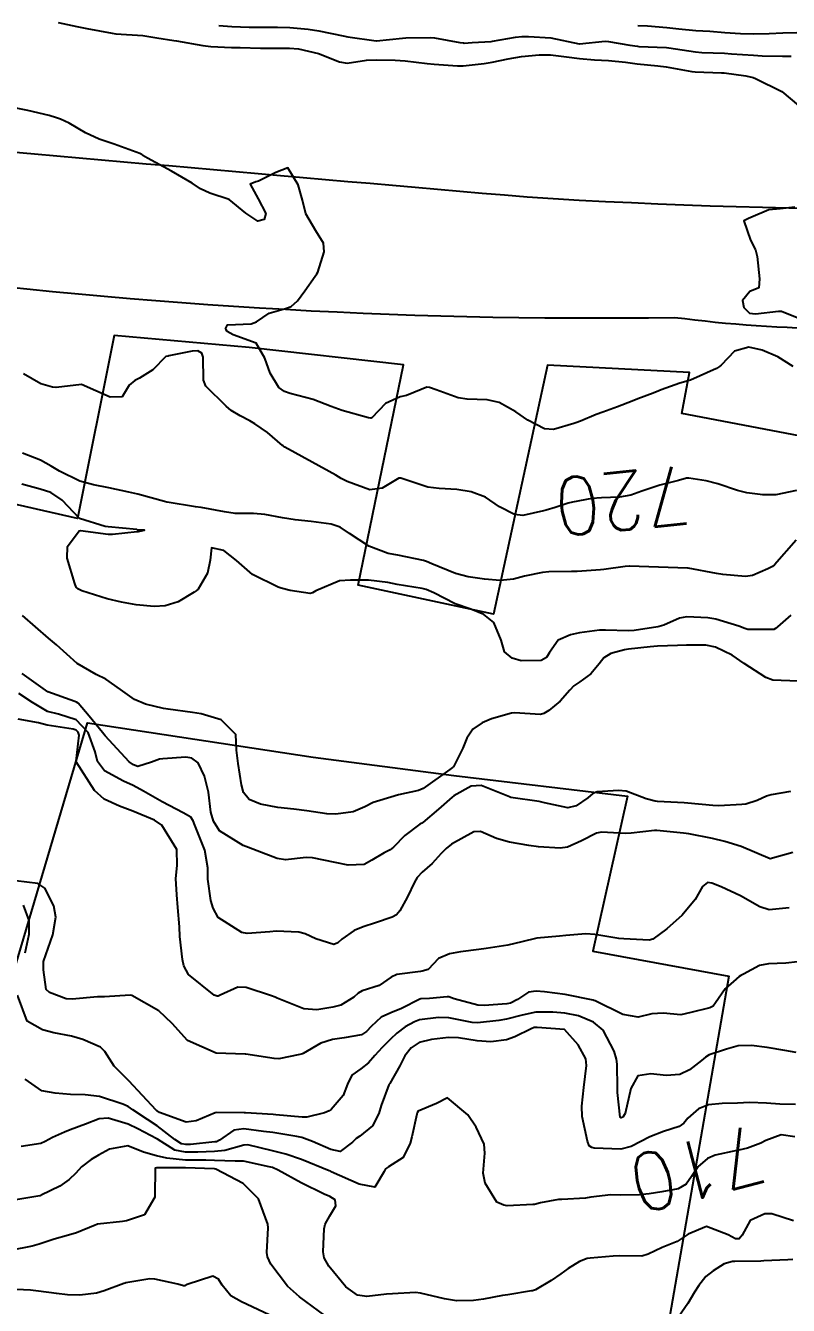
# Model space of a CAD drawing. Header units: metres. Extents: x 286371 to 293043, y 7462578 to 7466404.
# Drawn here: x 292095.3 to 292147.9, y 7462690.9 to 7462779.2 of the extents above; entities that cross this region are included whole.
import ezdxf
from ezdxf.enums import TextEntityAlignment as Align

# ---------------------------------------------------------------- set-up
doc = ezdxf.new("R2010")
doc.units = ezdxf.units.M
doc.header["$MEASUREMENT"] = 0
for name, color, linetype in [('Cotas', 45, 'Continuous'), ('Curvas de Nivel 1m', 11, 'Continuous'), ('Curvas de Nivel 5m', 15, 'Continuous'), ('Edificações', 30, 'Continuous'), ('Vias primárias', 230, 'Continuous')]:
    doc.layers.add(name, color=color, linetype=linetype)
doc.styles.add('Style-STANDARD', font='STANDARD.shx')

msp = doc.modelspace()

# ---------------------------------------------------------------- linework, layer by layer
at = {"layer": 'Curvas de Nivel 1m', "flags": 128}
for points, elevation in [([(292097.538, 7462779.428), (292098.837, 7462779.163), (292099.533, 7462779.022), (292101.263, 7462778.694), (292101.528, 7462778.659), (292103.393, 7462778.529), (292103.526, 7462778.513), (292104.364, 7462778.382), (292105.522, 7462778.199), (292105.716, 7462778.167), (292107.517, 7462777.853), (292108.072, 7462777.77), (292109.515, 7462777.702), (292110.104, 7462777.704), (292111.512, 7462777.667), (292112.114, 7462777.664), (292113.513, 7462777.668), (292114.135, 7462777.612), (292115.5, 7462777.298), (292116.953, 7462776.732), (292117.491, 7462776.638), (292118.816, 7462776.843), (292119.495, 7462776.868), (292120.795, 7462776.835), (292121.494, 7462776.803), (292122.99, 7462776.604), (292123.491, 7462776.557), (292125.103, 7462776.457), (292125.49, 7462776.453), (292126.932, 7462776.603), (292127.494, 7462776.697), (292128.59, 7462776.926), (292129.5, 7462777.08), (292130.73, 7462777.208), (292131.503, 7462777.213), (292132.619, 7462777.071), (292133.499, 7462776.954), (292134.547, 7462776.87), (292135.498, 7462776.822), (292136.692, 7462776.691), (292137.495, 7462776.577), (292138.9, 7462776.446), (292139.492, 7462776.377), (292141.258, 7462776.048), (292141.487, 7462776.022), (292143.306, 7462775.968), (292143.487, 7462775.953), (292144.971, 7462775.762), (292145.482, 7462775.649), (292145.651, 7462775.582), (292147.468, 7462774.668), (292148.612, 7462773.707)], 721), ([(292137.534, 7462779.234), (292138.196, 7462779.203), (292139.533, 7462779.096), (292140.361, 7462779.003), (292141.53, 7462778.892), (292142.501, 7462778.829), (292143.529, 7462778.757), (292144.614, 7462778.682), (292145.527, 7462778.648), (292146.595, 7462778.672), (292147.529, 7462778.729), (292148.491, 7462778.748)], 719), ([(292148.253, 7462755.708), (292147.184, 7462756.359), (292146.102, 7462756.829), (292145.193, 7462757.027), (292144.202, 7462756.756), (292143.288, 7462755.783), (292143.173, 7462755.693), (292142.95, 7462755.569), (292141.158, 7462754.765), (292140.438, 7462754.552), (292139.148, 7462754.095), (292138.983, 7462754.02), (292138.588, 7462753.863), (292137.542, 7462753.474), (292137.135, 7462753.313), (292136.12, 7462752.909), (292135.124, 7462752.551), (292134.659, 7462752.384), (292133.587, 7462751.937), (292133.251, 7462751.803), (292133.111, 7462751.757), (292131.71, 7462751.361), (292131.105, 7462751.402), (292129.934, 7462751.992), (292129.125, 7462752.573), (292127.956, 7462753.204), (292127.145, 7462753.404), (292125.765, 7462753.435), (292125.146, 7462753.543), (292123.616, 7462754.088), (292123.156, 7462754.251), (292122.988, 7462754.266), (292122.583, 7462754.103), (292121.564, 7462753.702), (292121.146, 7462753.6), (292120.136, 7462753.143), (292119.185, 7462752.154), (292119.149, 7462752.128), (292119.124, 7462752.124), (292118.954, 7462752.157), (292117.131, 7462752.662), (292116.386, 7462752.945), (292115.142, 7462753.429), (292113.541, 7462753.846), (292113.15, 7462753.978), (292112.767, 7462754.25), (292112.182, 7462755.246), (292111.794, 7462756.265), (292111.2, 7462757.316), (292109.619, 7462757.887), (292109.211, 7462758.125), (292109.131, 7462758.224), (292109.1, 7462758.307), (292109.218, 7462758.584), (292110.852, 7462758.648), (292111.222, 7462758.778), (292112.107, 7462759.385), (292113.236, 7462759.704), (292113.631, 7462759.845), (292114.061, 7462760.232), (292114.559, 7462760.92), (292115.27, 7462761.936), (292115.396, 7462762.089), (292115.467, 7462762.212), (292115.891, 7462763.609), (292115.843, 7462764.206), (292115.317, 7462765.056), (292114.641, 7462766.225), (292114.409, 7462767.168), (292114.105, 7462768.233), (292113.381, 7462769.406), (292112.553, 7462769.08), (292111.367, 7462768.491), (292111.193, 7462768.451), (292110.796, 7462768.283), (292111.349, 7462767.269), (292111.863, 7462766.267), (292111.754, 7462765.842), (292111.326, 7462765.719), (292110.5, 7462766.287), (292109.348, 7462767.223), (292108.015, 7462767.664), (292107.359, 7462767.967), (292106.79, 7462768.343), (292105.376, 7462769.17), (292103.713, 7462770.066), (292103.392, 7462770.251), (292103.318, 7462770.321), (292103.188, 7462770.398), (292101.406, 7462771.032), (292100.368, 7462771.395), (292099.424, 7462771.823), (292098.313, 7462772.481), (292097.72, 7462772.77), (292097.44, 7462772.868), (292096.92, 7462773.024), (292095.447, 7462773.363), (292094.428, 7462773.561)], 721), ([(292148.364, 7462766.694), (292147.347, 7462766.579), (292146.564, 7462766.518), (292145.337, 7462765.983), (292145.173, 7462765.92), (292144.846, 7462765.762), (292145.314, 7462764.419), (292145.646, 7462763.749), (292145.755, 7462763.287), (292145.917, 7462761.745), (292145.88, 7462761.12), (292145.251, 7462760.88), (292144.755, 7462760.25), (292144.84, 7462759.76), (292145.228, 7462759.375), (292145.643, 7462759.333), (292147.231, 7462759.521), (292147.446, 7462759.506), (292149.221, 7462758.809)], 721), ([(292148.454, 7462743.713), (292146.968, 7462742.019), (292146.812, 7462741.891), (292146.496, 7462741.741), (292145.447, 7462741.267), (292144.956, 7462741.204), (292143.405, 7462741.34), (292142.958, 7462741.406), (292141.004, 7462741.784), (292140.964, 7462741.792), (292138.964, 7462741.854), (292136.965, 7462741.928), (292136.923, 7462741.927), (292136.668, 7462741.889), (292135.189, 7462741.682), (292134.96, 7462741.658), (292133.346, 7462741.551), (292132.958, 7462741.548), (292131.392, 7462741.533), (292130.957, 7462741.482), (292129.718, 7462741.228), (292128.949, 7462741.018), (292128.045, 7462740.921), (292126.949, 7462741.022), (292125.829, 7462741.173), (292124.954, 7462741.413), (292123.315, 7462742.089), (292122.966, 7462742.25), (292122.749, 7462742.317), (292120.972, 7462742.668), (292120.321, 7462742.787), (292118.981, 7462743.293), (292117.654, 7462744.175), (292117.003, 7462744.612), (292116.381, 7462744.82), (292115.01, 7462745.002), (292113.897, 7462745.117), (292113.019, 7462745.249), (292111.812, 7462745.483), (292111.023, 7462745.547), (292109.761, 7462745.565), (292109.024, 7462745.669), (292107.409, 7462745.958), (292107.029, 7462746.015), (292105.077, 7462746.33), (292105.034, 7462746.339), (292104.889, 7462746.377), (292103.041, 7462746.895), (292102.421, 7462747.036), (292101.047, 7462747.317), (292099.979, 7462747.522), (292099.054, 7462747.794), (292097.648, 7462748.486), (292097.069, 7462748.827), (292096.339, 7462749.242), (292095.082, 7462749.722)], 719), ([(292148.088, 7462738.545), (292147.164, 7462737.731), (292147.024, 7462737.61), (292146.901, 7462737.544), (292145.111, 7462737.551), (292144.902, 7462737.613), (292144.491, 7462737.771), (292142.911, 7462738.264), (292142.362, 7462738.353), (292140.913, 7462738.428), (292140.407, 7462738.337), (292139.336, 7462737.848), (292139.002, 7462737.754), (292138.902, 7462737.738), (292137.286, 7462737.491), (292136.898, 7462737.468), (292135.299, 7462737.508), (292134.898, 7462737.497), (292133.519, 7462737.311), (292132.893, 7462737.185), (292132.028, 7462736.816), (292131.445, 7462735.966), (292131.222, 7462735.616), (292130.865, 7462735.401), (292129.475, 7462735.385), (292128.867, 7462735.561), (292128.335, 7462736.013), (292128.097, 7462736.805), (292127.605, 7462738.024), (292126.912, 7462738.589), (292126.021, 7462738.945), (292124.923, 7462739.319), (292123.451, 7462740.087), (292122.937, 7462740.313), (292122.66, 7462740.377), (292120.942, 7462740.652), (292120.282, 7462740.797), (292118.946, 7462740.952), (292117.712, 7462740.946), (292116.945, 7462740.899), (292115.327, 7462740.219), (292115.081, 7462740.073), (292114.931, 7462740.038), (292113.559, 7462740.245), (292112.936, 7462740.402), (292112.714, 7462740.481), (292110.95, 7462741.353), (292109.851, 7462742.301), (292108.985, 7462743.012), (292108.129, 7462743.185), (292108.039, 7462742.328), (292107.858, 7462741.429), (292107.197, 7462740.341), (292107.057, 7462740.218), (292106.931, 7462740.131), (292105.831, 7462739.456), (292104.92, 7462739.177), (292104.166, 7462739.139), (292102.927, 7462739.261), (292101.912, 7462739.437), (292100.933, 7462739.665), (292099.191, 7462740.209), (292098.942, 7462740.326), (292098.798, 7462740.467), (292098.688, 7462740.729), (292098.178, 7462742.476), (292098.194, 7462743.269), (292099.002, 7462744.352), (292099.082, 7462744.384), (292101, 7462744.139), (292101.306, 7462744.123), (292103.003, 7462744.303), (292103.092, 7462744.314), (292103.515, 7462744.397), (292103.005, 7462744.436), (292102.969, 7462744.441), (292101.007, 7462744.636), (292100.792, 7462744.653), (292099.015, 7462745.217), (292097.829, 7462746.483), (292097.042, 7462747.005), (292096.311, 7462747.239), (292095.05, 7462747.586)], 718), ([(292148.583, 7462733.973), (292146.849, 7462734.061), (292146.363, 7462734.23), (292144.866, 7462735.206), (292144.039, 7462735.777), (292142.882, 7462736.334), (292142.224, 7462736.464), (292140.884, 7462736.471), (292140.273, 7462736.444), (292138.882, 7462736.399), (292138.384, 7462736.36), (292136.879, 7462736.188), (292136.613, 7462736.154), (292135.68, 7462735.902), (292135.181, 7462735.598), (292134.863, 7462735.173), (292134.286, 7462734.49), (292133.54, 7462733.934), (292133.121, 7462733.659), (292132.835, 7462733.366), (292132.164, 7462732.614), (292131.386, 7462731.966), (292131.04, 7462731.741), (292130.81, 7462731.693), (292129.016, 7462731.796), (292128.811, 7462731.782), (292127.447, 7462731.383), (292126.8, 7462731.117), (292126.161, 7462730.677), (292125.747, 7462730.05), (292125.461, 7462729.367), (292124.827, 7462728.063), (292124.78, 7462728.037), (292124.753, 7462728.026), (292124.563, 7462727.88), (292122.731, 7462726.581), (292122.404, 7462726.435), (292121.026, 7462726.13), (292120.785, 7462726.071), (292120.723, 7462726.052), (292119.268, 7462725.604), (292118.711, 7462725.32), (292117.905, 7462724.977), (292116.703, 7462724.804), (292116.074, 7462724.834), (292114.706, 7462725.043), (292113.803, 7462725.143), (292112.709, 7462725.261), (292111.499, 7462725.485), (292110.717, 7462725.811), (292110.343, 7462726.29), (292110.204, 7462726.821), (292109.954, 7462728.296), (292109.855, 7462729.211), (292109.813, 7462730.299), (292108.799, 7462731.322), (292107.414, 7462731.727), (292106.806, 7462731.818), (292105.129, 7462732.05), (292104.81, 7462732.1), (292103.573, 7462732.393), (292102.819, 7462732.722), (292101.85, 7462733.398), (292100.839, 7462734.11), (292100.17, 7462734.445), (292098.859, 7462735.208), (292097.426, 7462736.486), (292096.891, 7462736.954), (292095.086, 7462738.522)], 717), ([(292148.063, 7462726.375), (292146.72, 7462726.14), (292146.412, 7462726.046), (292145.754, 7462725.749), (292144.974, 7462725.496), (292144.71, 7462725.464), (292143.111, 7462725.386), (292142.708, 7462725.4), (292140.976, 7462725.564), (292140.719, 7462725.584), (292138.889, 7462725.684), (292138.721, 7462725.706), (292138.111, 7462725.864), (292136.732, 7462726.391), (292136.19, 7462726.435), (292134.73, 7462726.339), (292134.419, 7462726.229), (292134.088, 7462725.924), (292133.28, 7462725.371), (292132.713, 7462725.236), (292131.101, 7462725.586), (292130.72, 7462725.68), (292128.762, 7462725.965), (292128.724, 7462725.981), (292128.677, 7462726.005), (292126.735, 7462726.782), (292126.042, 7462726.737), (292124.839, 7462726.063), (292124.723, 7462725.982), (292123.782, 7462725.154), (292122.696, 7462724.221), (292122.627, 7462724.174), (292122.499, 7462724.107), (292121.465, 7462723.34), (292120.67, 7462722.525), (292120.453, 7462722.352), (292120.026, 7462722.144), (292119.187, 7462721.626), (292118.652, 7462721.331), (292117.555, 7462721.276), (292116.653, 7462721.468), (292115.083, 7462721.793), (292114.658, 7462721.805), (292113.237, 7462721.664), (292112.657, 7462721.757), (292111.272, 7462722.275), (292110.668, 7462722.516), (292110.307, 7462722.653), (292108.684, 7462723.644), (292108.252, 7462724.321), (292108.079, 7462724.949), (292107.924, 7462726.326), (292107.653, 7462727.418), (292107.213, 7462728.338), (292106.759, 7462728.673), (292106.365, 7462728.745), (292104.758, 7462728.63), (292104.545, 7462728.59), (292103.989, 7462728.386), (292103.053, 7462728.096), (292102.751, 7462728.2), (292102.435, 7462728.409), (292100.781, 7462730.205), (292100.596, 7462730.437), (292099.685, 7462731.567), (292098.917, 7462732.463), (292098.815, 7462732.543), (292098.701, 7462732.581), (292096.825, 7462733.246), (292095.059, 7462734.521)], 716), ([(292147.967, 7462718.351), (292146.601, 7462718.194), (292145.944, 7462718.404), (292144.615, 7462719.159), (292143.268, 7462719.785), (292142.628, 7462720.047), (292142.344, 7462720.083), (292141.982, 7462719.804), (292141.496, 7462718.926), (292140.594, 7462717.824), (292139.537, 7462716.883), (292138.569, 7462716.168), (292138.321, 7462716.105), (292136.569, 7462716.192), (292136.224, 7462716.235), (292134.573, 7462716.499), (292133.945, 7462716.553), (292132.571, 7462716.434), (292132.133, 7462716.389), (292130.568, 7462716.247), (292129.54, 7462715.995), (292128.56, 7462715.769), (292127.065, 7462715.529), (292126.556, 7462715.476), (292125.3, 7462715.316), (292124.551, 7462715.174), (292123.781, 7462714.855), (292123.078, 7462714.096), (292122.665, 7462713.969), (292122.532, 7462713.956), (292120.914, 7462713.743), (292120.525, 7462713.552), (292119.681, 7462712.987), (292118.513, 7462712.618), (292118.235, 7462712.443), (292117.934, 7462712.173), (292117.05, 7462711.632), (292116.493, 7462711.479), (292115.395, 7462711.312), (292114.497, 7462711.371), (292112.665, 7462712.098), (292112.513, 7462712.168), (292112.259, 7462712.258), (292110.522, 7462712.835), (292109.952, 7462712.863), (292108.733, 7462712.311), (292108.587, 7462712.24), (292108.513, 7462712.238), (292108.306, 7462712.318), (292106.535, 7462713.749), (292106.225, 7462714.349), (292106.126, 7462714.775), (292105.947, 7462716.354), (292105.911, 7462717.027), (292105.814, 7462718.356), (292105.726, 7462719.249), (292105.656, 7462720.359), (292105.751, 7462721.254), (292105.736, 7462722.358), (292104.689, 7462724.043), (292104.205, 7462724.382), (292102.703, 7462725.009), (292101.768, 7462725.358), (292100.715, 7462725.846), (292100.047, 7462726.445), (292098.793, 7462728.424), (292098.789, 7462728.464), (292098.988, 7462730.254), (292098.927, 7462730.462), (292098.786, 7462730.612), (292098.581, 7462730.674), (292096.791, 7462730.95), (292096.192, 7462731.105), (292094.797, 7462731.366)], 714), ([(292148.548, 7462714.612), (292147.734, 7462714.529), (292146.545, 7462714.475), (292145.916, 7462714.371), (292144.828, 7462713.76), (292144.63, 7462713.665), (292144.532, 7462713.611), (292143.546, 7462712.752), (292142.896, 7462711.789), (292142.735, 7462711.557), (292142.499, 7462711.444), (292141.198, 7462711.11), (292140.491, 7462710.958), (292139.272, 7462711.063), (292138.492, 7462711.025), (292137.557, 7462710.799), (292136.491, 7462710.986), (292134.591, 7462711.913), (292134.505, 7462711.957), (292134.444, 7462711.976), (292132.51, 7462712.359), (292131.095, 7462712.555), (292130.513, 7462712.593), (292129.987, 7462712.517), (292129.226, 7462712.004), (292128.75, 7462711.761), (292128.499, 7462711.709), (292126.943, 7462711.592), (292126.498, 7462711.621), (292124.873, 7462712.069), (292124.506, 7462712.19), (292124.378, 7462712.204), (292123.162, 7462712.095), (292122.556, 7462712.051), (292122.503, 7462712.039), (292121.231, 7462711.385), (292120.488, 7462711.086), (292119.822, 7462710.806), (292119.139, 7462710.154), (292118.825, 7462709.803), (292118.465, 7462709.585), (292117.268, 7462709.376), (292116.46, 7462709.255), (292115.665, 7462708.997), (292114.445, 7462708.286), (292114.404, 7462708.266), (292114.221, 7462708.228), (292112.763, 7462707.926), (292112.439, 7462707.936), (292110.483, 7462708.245), (292110.444, 7462708.249), (292108.454, 7462708.314), (292106.467, 7462709.192), (292105.421, 7462710.36), (292104.497, 7462711.232), (292102.634, 7462712.281), (292102.513, 7462712.304), (292100.744, 7462712.197), (292100.51, 7462712.194), (292100.259, 7462712.189), (292098.507, 7462712.028), (292098.098, 7462712.063), (292096.942, 7462712.496), (292096.732, 7462712.715), (292096.538, 7462714.071), (292096.529, 7462714.505), (292096.546, 7462714.627), (292097.171, 7462716.485), (292097.387, 7462717.688), (292097.254, 7462718.485), (292096.622, 7462719.695), (292096.137, 7462720.014), (292094.629, 7462720.211)], 713), ([(292095.274, 7462715.239), (292095.551, 7462716.515), (292095.548, 7462717.475), (292095.159, 7462718.523)], 712), ([(292148.454, 7462708.367), (292147.671, 7462708.501), (292146.459, 7462708.701), (292145.374, 7462708.837), (292144.46, 7462708.81), (292143.647, 7462708.585), (292142.45, 7462708.194), (292142.202, 7462708.044), (292141.921, 7462707.802), (292141.086, 7462707.163), (292140.429, 7462706.847), (292139.488, 7462706.779), (292138.43, 7462706.89), (292137.543, 7462706.753), (292137.052, 7462705.875), (292136.649, 7462704.15), (292136.491, 7462703.892), (292136.383, 7462703.841), (292136.306, 7462703.896), (292136.127, 7462705.607), (292136.118, 7462705.89), (292136.104, 7462707.556), (292136.061, 7462707.89), (292135.901, 7462708.444), (292135.144, 7462709.904), (292134.482, 7462710.443), (292133.431, 7462710.878), (292132.491, 7462711.061), (292131.672, 7462711.141), (292130.491, 7462711.137), (292129.554, 7462710.932), (292128.484, 7462710.656), (292127.941, 7462710.564), (292126.479, 7462710.399), (292126.099, 7462710.431), (292124.484, 7462710.754), (292123.792, 7462710.777), (292122.482, 7462710.601), (292122.119, 7462710.471), (292121.494, 7462710.119), (292120.902, 7462709.694), (292120.461, 7462709.27), (292119.9, 7462708.695), (292119.384, 7462708.15), (292118.95, 7462707.643), (292118.43, 7462707.226), (292117.803, 7462706.794), (292117.497, 7462706.178), (292117.2, 7462705.384), (292116.388, 7462704.433), (292116.243, 7462704.34), (292115.927, 7462704.201), (292114.71, 7462703.888), (292114.379, 7462703.897), (292112.573, 7462704.06), (292112.381, 7462704.07), (292110.48, 7462704.185), (292110.383, 7462704.193), (292108.483, 7462704.212), (292108.382, 7462704.197), (292107.076, 7462703.632), (292106.372, 7462703.541), (292104.548, 7462704.206), (292104.383, 7462704.324), (292104.352, 7462704.343), (292104.313, 7462704.376), (292102.424, 7462706.404), (292101.419, 7462707.405), (292100.772, 7462708.43), (292100.458, 7462708.721), (292099.254, 7462709.247), (292098.469, 7462709.476), (292097.243, 7462709.722), (292096.475, 7462709.929), (292095.407, 7462710.521), (292094.737, 7462712.304)], 712), ([(292148.4, 7462704.774), (292147.328, 7462704.793), (292146.401, 7462704.851), (292145.245, 7462704.909), (292144.4, 7462704.858), (292143.35, 7462704.83), (292142.399, 7462704.758), (292141.726, 7462704.472), (292140.991, 7462703.815), (292140.709, 7462703.489), (292140.375, 7462703.248), (292139.299, 7462702.912), (292138.364, 7462702.548), (292137.072, 7462701.88), (292136.351, 7462701.697), (292134.525, 7462701.749), (292134.352, 7462701.794), (292134.171, 7462701.927), (292134.053, 7462702.235), (292133.683, 7462703.935), (292133.665, 7462704.665), (292133.811, 7462705.933), (292133.986, 7462707.472), (292133.934, 7462707.925), (292133.413, 7462708.89), (292132.474, 7462709.954), (292130.586, 7462710.092), (292130.476, 7462710.087), (292130.388, 7462710.073), (292130.178, 7462709.989), (292129.043, 7462709.428), (292128.462, 7462709.242), (292127.395, 7462709.096), (292126.461, 7462709.162), (292125.162, 7462709.366), (292124.464, 7462709.394), (292123.289, 7462709.264), (292122.458, 7462709.039), (292121.886, 7462708.68), (292121.453, 7462708.119), (292121.124, 7462707.434), (292120.415, 7462706.21), (292120.383, 7462706.166), (292120.363, 7462706.135), (292119.839, 7462704.696), (292119.676, 7462704.145), (292119.233, 7462703.29), (292118.36, 7462702.577), (292118.11, 7462702.416), (292117.86, 7462702.172), (292117.008, 7462701.521), (292116.346, 7462701.659), (292115.096, 7462702.213), (292114.358, 7462702.496), (292114.016, 7462702.572), (292112.363, 7462702.826), (292111.711, 7462702.917), (292110.366, 7462703.09), (292109.662, 7462702.998), (292108.68, 7462702.31), (292108.465, 7462702.2), (292108.352, 7462702.184), (292106.669, 7462702.02), (292106.349, 7462702.012), (292106.065, 7462702.066), (292105.6, 7462702.356), (292104.368, 7462703.295), (292103.709, 7462703.723), (292102.704, 7462704.408), (292102.388, 7462704.624), (292102.011, 7462704.801), (292100.407, 7462705.326), (292099.421, 7462705.447), (292098.409, 7462705.449), (292097.353, 7462705.547), (292096.412, 7462705.719), (292095.277, 7462706.522)], 711), ([(292148.275, 7462696.751), (292146.784, 7462697.227), (292146.286, 7462697.226), (292145.273, 7462696.755), (292144.724, 7462695.758), (292144.521, 7462695.498), (292144.259, 7462695.5), (292143.766, 7462695.772), (292142.272, 7462696.339), (292140.994, 7462695.82), (292140.256, 7462695.323), (292139.201, 7462694.899), (292138.243, 7462694.433), (292137.806, 7462694.306), (292136.24, 7462694.324), (292135.829, 7462694.312), (292134.238, 7462694.176), (292134.03, 7462694.135), (292133.503, 7462693.935), (292132.723, 7462693.451), (292132.221, 7462693.093), (292131.554, 7462692.624), (292130.469, 7462691.98), (292130.265, 7462691.921), (292130.203, 7462691.906), (292128.567, 7462691.641), (292128.198, 7462691.579), (292126.885, 7462691.343), (292126.192, 7462691.245), (292125.033, 7462691.221), (292124.193, 7462691.349), (292122.547, 7462691.752), (292122.199, 7462691.798), (292120.615, 7462691.711), (292120.197, 7462691.673), (292118.832, 7462691.517), (292118.196, 7462691.607), (292117.381, 7462692.177), (292116.225, 7462693.618), (292115.903, 7462694.199), (292115.831, 7462694.61), (292115.897, 7462696.2), (292115.961, 7462696.506), (292116.278, 7462697.097), (292116.693, 7462697.783), (292116.656, 7462698.189), (292116.298, 7462698.425), (292115.907, 7462698.593), (292114.311, 7462699.361), (292112.715, 7462700.249), (292112.326, 7462700.412), (292112.108, 7462700.477), (292110.333, 7462700.85), (292109.755, 7462700.87), (292108.333, 7462700.903), (292107.737, 7462700.919), (292106.333, 7462700.928), (292105.039, 7462701.074), (292104.337, 7462701.219), (292103.43, 7462701.482), (292102.347, 7462701.914), (292101.081, 7462701.696), (292100.337, 7462701.277), (292099.816, 7462700.971), (292099.163, 7462700.462), (292098.76, 7462700.026), (292098.311, 7462699.588), (292097.662, 7462699.126), (292096.384, 7462698.503), (292096.32, 7462698.478), (292096.294, 7462698.47), (292094.619, 7462698.2)], 709), ([(292115.946, 7462690.198), (292114.193, 7462691.508), (292113.363, 7462692.237), (292112.226, 7462693.742), (292111.983, 7462694.258), (292111.938, 7462694.56), (292112.03, 7462696.258), (292112.012, 7462696.514), (292111.373, 7462698.268), (292110.31, 7462699.315), (292108.431, 7462700.313), (292108.324, 7462700.333), (292108.306, 7462700.333), (292106.325, 7462700.392), (292104.348, 7462700.407), (292104.324, 7462700.408), (292104.235, 7462700.386), (292104.222, 7462698.459), (292104.216, 7462698.386), (292103.504, 7462697.167), (292102.269, 7462696.732), (292101.996, 7462696.69), (292100.265, 7462696.506), (292100.215, 7462696.495), (292100.105, 7462696.447), (292098.809, 7462695.912), (292098.253, 7462695.753), (292097.273, 7462695.465), (292096.243, 7462695.125), (292095.754, 7462694.999), (292094.236, 7462694.688)], 708), ([(292148.23, 7462694.082), (292147.886, 7462694.055), (292146.229, 7462693.987), (292146.008, 7462693.958), (292144.227, 7462693.932), (292144.059, 7462693.935), (292143.49, 7462693.776), (292142.725, 7462693.286), (292142.216, 7462692.89), (292141.735, 7462692.28), (292141.451, 7462691.816), (292140.977, 7462691.027), (292140.164, 7462689.834)], 708), ([(292112.094, 7462690.256), (292110.187, 7462691.156), (292109.467, 7462691.573), (292108.86, 7462692.311), (292108.605, 7462692.712), (292108.213, 7462692.919), (292106.457, 7462692.351), (292106.289, 7462692.267), (292106.203, 7462692.257), (292105.802, 7462692.36), (292104.209, 7462692.721), (292103.861, 7462692.738), (292102.205, 7462692.46), (292102.17, 7462692.449), (292102.08, 7462692.416), (292100.732, 7462691.901), (292100.194, 7462691.759), (292099.036, 7462691.617), (292098.191, 7462691.636), (292097.424, 7462691.718), (292096.195, 7462691.899), (292095.644, 7462691.961), (292094.196, 7462692.028)], 707)]:
    msp.add_lwpolyline(points, dxfattribs=dict(at, elevation=elevation))
at = {"layer": 'Curvas de Nivel 5m', "flags": 128}
for points, elevation in [([(292108.624, 7462779.232), (292109.537, 7462779.163), (292110.717, 7462779.107), (292111.537, 7462779.114), (292112.669, 7462779.126), (292113.537, 7462779.082), (292114.783, 7462778.972), (292115.527, 7462778.862), (292117.202, 7462778.507), (292117.519, 7462778.452), (292119.494, 7462778.175), (292119.514, 7462778.173), (292121.292, 7462778.353), (292121.518, 7462778.37), (292123.206, 7462778.412), (292123.518, 7462778.389), (292125.264, 7462778.068), (292125.513, 7462778.023), (292125.557, 7462778.02), (292126.101, 7462778.056), (292127.417, 7462778.135), (292127.516, 7462778.149), (292129.096, 7462778.436), (292129.521, 7462778.464), (292129.99, 7462778.464), (292131.52, 7462778.375), (292133.478, 7462777.971), (292133.515, 7462777.967), (292135.276, 7462778.15), (292135.518, 7462778.137), (292136.972, 7462777.883), (292137.513, 7462777.793), (292137.605, 7462777.781), (292139.512, 7462777.703), (292139.669, 7462777.685), (292141.508, 7462777.41), (292141.94, 7462777.375), (292143.507, 7462777.316), (292143.998, 7462777.286), (292145.505, 7462777.174), (292146.106, 7462777.145), (292147.505, 7462777.12), (292148.104, 7462777.116)], 720), ([(292148.486, 7462747.146), (292147.041, 7462746.833), (292146.143, 7462746.844), (292145.042, 7462746.987), (292144.416, 7462747.145), (292143.051, 7462747.601), (292142.237, 7462747.807), (292141.057, 7462747.997), (292140.899, 7462747.984), (292140.344, 7462747.835), (292139.322, 7462747.579), (292139.049, 7462747.505), (292137.814, 7462747.101), (292137.038, 7462746.83), (292136.261, 7462746.67), (292135.035, 7462746.631), (292134.367, 7462746.592), (292133.03, 7462746.34), (292132.72, 7462746.258), (292131.82, 7462745.963), (292131.211, 7462745.781), (292131.02, 7462745.728), (292129.605, 7462745.406), (292129.016, 7462745.479), (292127.98, 7462746.02), (292127.034, 7462746.678), (292126.044, 7462747.044), (292125.041, 7462747.214), (292123.837, 7462747.288), (292123.043, 7462747.372), (292121.173, 7462748.001), (292121.052, 7462747.991), (292119.892, 7462747.297), (292119.045, 7462747.198), (292117.481, 7462747.753), (292117.061, 7462747.978), (292116.693, 7462748.19), (292115.077, 7462749.104), (292113.193, 7462750.142), (292113.093, 7462750.192), (292113.061, 7462750.213), (292113.023, 7462750.246), (292111.983, 7462751.143), (292111.116, 7462751.745), (292110.776, 7462751.938), (292110.112, 7462752.295), (292109.488, 7462752.666), (292109.134, 7462752.953), (292107.737, 7462754.336), (292107.573, 7462754.749), (292107.545, 7462756.337), (292107.458, 7462756.609), (292107.19, 7462756.768), (292106.793, 7462756.748), (292105.185, 7462756.428), (292105.14, 7462756.42), (292104.984, 7462756.377), (292104.088, 7462755.473), (292103.161, 7462754.886), (292102.842, 7462754.726), (292102.455, 7462754.415), (292101.963, 7462753.601), (292101.141, 7462753.571), (292099.154, 7462754.464), (292097.403, 7462754.238), (292097.151, 7462754.272), (292096.356, 7462754.506), (292095.164, 7462755.191)], 720), ([(292148.218, 7462722.154), (292146.654, 7462721.734), (292144.666, 7462722.571), (292143.528, 7462722.924), (292142.674, 7462723.13), (292141.048, 7462723.449), (292140.679, 7462723.499), (292138.849, 7462723.684), (292138.682, 7462723.684), (292137.064, 7462723.493), (292136.678, 7462723.465), (292135.029, 7462723.568), (292134.686, 7462723.501), (292133.65, 7462722.954), (292132.673, 7462722.526), (292132.169, 7462722.455), (292130.673, 7462722.549), (292130.012, 7462722.646), (292128.677, 7462722.877), (292127.778, 7462723.12), (292126.688, 7462723.612), (292126.221, 7462723.578), (292124.674, 7462722.735), (292124.307, 7462722.442), (292123.973, 7462722.085), (292123.351, 7462721.396), (292122.645, 7462720.802), (292122.307, 7462720.442), (292122.128, 7462720.112), (292121.649, 7462719.089), (292121.112, 7462718.127), (292120.881, 7462717.849), (292120.597, 7462717.687), (292119.434, 7462717.309), (292118.587, 7462717.024), (292117.969, 7462716.788), (292117.108, 7462716.186), (292116.828, 7462715.933), (292116.568, 7462715.822), (292115.328, 7462716.213), (292114.579, 7462716.541), (292114.157, 7462716.654), (292112.581, 7462716.722), (292112.154, 7462716.687), (292110.578, 7462716.569), (292110.224, 7462716.645), (292108.595, 7462717.683), (292108.237, 7462718.32), (292108.087, 7462718.847), (292107.878, 7462720.326), (292107.871, 7462721.101), (292107.657, 7462722.33), (292106.976, 7462724.054), (292106.853, 7462724.342), (292106.698, 7462724.595), (292106.163, 7462724.892), (292104.713, 7462725.66), (292103.428, 7462726.394), (292102.73, 7462726.773), (292102.064, 7462727.085), (292100.744, 7462727.796), (292100.262, 7462728.442), (292100.099, 7462729.11), (292099.621, 7462730.452), (292098.797, 7462731.304), (292097.583, 7462731.702), (292096.805, 7462731.898), (292095.771, 7462732.51), (292094.826, 7462733.136)], 715), ([(292148.367, 7462702.543), (292147.416, 7462702.671), (292146.362, 7462702.294), (292146.007, 7462702.092), (292145.088, 7462701.753), (292144.493, 7462701.621), (292144.351, 7462701.587), (292142.87, 7462701.263), (292142.343, 7462701.047), (292141.672, 7462700.466), (292141.223, 7462699.811), (292140.859, 7462699.274), (292140.311, 7462698.957), (292139.197, 7462698.737), (292138.305, 7462698.606), (292137.642, 7462698.536), (292136.303, 7462698.518), (292135.678, 7462698.529), (292134.301, 7462698.382), (292133.913, 7462698.317), (292132.298, 7462698.22), (292132.049, 7462698.207), (292130.827, 7462697.976), (292130.398, 7462697.877), (292130.292, 7462697.86), (292128.517, 7462697.785), (292128.291, 7462697.818), (292127.805, 7462698.022), (292127.001, 7462699.347), (292126.87, 7462700.036), (292126.969, 7462701.41), (292126.929, 7462702.036), (292126.372, 7462703.213), (292125.813, 7462704.053), (292124.401, 7462705.233), (292123.651, 7462704.83), (292122.387, 7462704.318), (292122.308, 7462704.183), (292122.284, 7462704.106), (292121.938, 7462702.533), (292121.837, 7462702.112), (292121.348, 7462701.11), (292120.329, 7462700.477), (292120.129, 7462700.335), (292120.041, 7462700.139), (292119.381, 7462699.075), (292118.311, 7462699.264), (292116.386, 7462700.131), (292116.324, 7462700.16), (292116.244, 7462700.196), (292114.335, 7462700.981), (292113.242, 7462701.339), (292112.344, 7462701.583), (292110.642, 7462701.987), (292110.349, 7462701.961), (292109.053, 7462701.594), (292108.342, 7462701.518), (292107.191, 7462701.482), (292106.341, 7462701.47), (292105.6, 7462701.616), (292104.39, 7462702.374), (292104.354, 7462702.399), (292103.049, 7462703.085), (292102.369, 7462703.416), (292100.993, 7462703.824), (292100.381, 7462703.783), (292099.43, 7462703.402), (292098.372, 7462703.011), (292097.984, 7462702.866), (292097.152, 7462702.493), (292096.65, 7462702.208), (292096.356, 7462702.081), (292095.007, 7462701.869)], 710)]:
    msp.add_lwpolyline(points, dxfattribs=dict(at, elevation=elevation))
at = {"layer": 'Edificações'}
for points in [[(292150.584, 7462750.55), (292140.568, 7462752.464), (292141.103, 7462755.294), (292131.306, 7462755.784), (292127.585, 7462738.604), (292118.242, 7462740.605), (292121.367, 7462755.821), (292110.732, 7462757.005), (292101.402, 7462757.833), (292098.893, 7462745.218), (292088.757, 7462747.512)], [(292031.946, 7462713.913), (292041.936, 7462710.526), (292051.037, 7462707.96), (292060.611, 7462704.773), (292063.644, 7462715.163), (292067.106, 7462726.432), (292076.964, 7462723.575), (292075.974, 7462720.291), (292086.982, 7462716.673), (292082.636, 7462702.242), (292090.161, 7462699.435), (292099.571, 7462731.114), (292115.149, 7462728.741), (292124.842, 7462727.466), (292136.827, 7462726.056), (292134.423, 7462715.356), (292143.8, 7462713.633), (292139.106, 7462686.502)]]:
    msp.add_lwpolyline(points, dxfattribs=at)
at = {"layer": 'Vias primárias'}
msp.add_lwpolyline([(292369.601, 7462749.818), (292320.632, 7462733.523, -0.679339), (292313.18, 7462742.396, 0.117471), (292326.375, 7462791.802, 0.483063), (292311.911, 7462801.917, 0.0068), (292304.977, 7462799.746), (292293.155, 7462796.269, 0.011585), (292218.194, 7462771.615, -0.070486), (292187.638, 7462767.799, -0.035419), (292129.888, 7462767.378, -0.000842), (292080.461, 7462771.733, -0.027432), (292037.008, 7462777.356, -0.0639), (292013.046, 7462785.102), (291990.638, 7462796.464)], format="xyb", dxfattribs=at)
msp.add_lwpolyline([(292307.491, 7462792.383), (292279.538, 7462783.544), (292258.633, 7462777.271, 0.00842), (292247.027, 7462773.575, -0.004387), (292234.383, 7462769.435, -0.007531), (292212.513, 7462762.847, -0.02873), (292193.907, 7462760.327, 0.028401), (292162.685, 7462758.812, -0.058293), (292140.058, 7462759.064, -0.037344), (292082.94, 7462762.52, 0.048393), (292047.411, 7462758.485, 0.128551), (292001.683, 7462736.464, 0.086415), (291995.212, 7462729.716, 0.432809), (291999.353, 7462716.548), (292112.334, 7462681.667, 0.128026), (292169.013, 7462679.127), (292283.142, 7462720.442, 0.178956), (292296.914, 7462732.077, 0.040805), (292311.807, 7462764.246, 0.066253), (292316.31, 7462784.411, 0.481147), (292307.176, 7462792.331)], format="xyb", close=True, dxfattribs=at)

# ---------------------------------------------------------------- texts
at = {"layer": 'Cotas', "style": 'Style-STANDARD'}
for s, rotation, p in [('720', 185.79543, (292136.483, 7462746.417, 720)), ('710', 194.75498, (292141.631, 7462700.313, 710))]:
    msp.add_text(s, height=4, rotation=rotation, dxfattribs=at).set_placement(p, align=Align.MIDDLE_CENTER)

doc.saveas('drawing.dxf')
